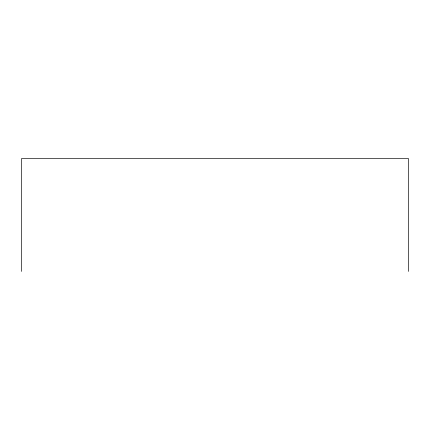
<?xml version="1.0" encoding="UTF-8"?>
<svg xmlns="http://www.w3.org/2000/svg" width="430" height="430" viewBox="0 0 430 430"><rect width="100%" height="100%" fill="white"/><g stroke="black" fill="none" stroke-linecap="round" stroke-linejoin="round"><path stroke-width="0.64" d="M408.5 271.411L408.5 158.589L21.5 158.589L21.5 271.411"/></g></svg>
